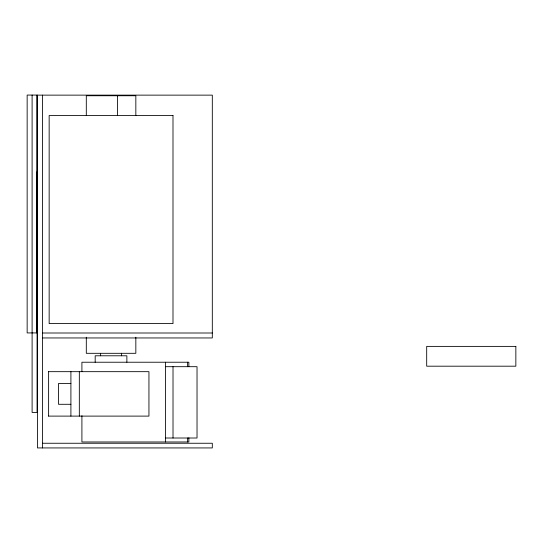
<?xml version="1.0" encoding="UTF-8"?>
<svg xmlns="http://www.w3.org/2000/svg" width="543" height="543" viewBox="0 0 543 543"><rect width="100%" height="100%" fill="white"/><g stroke="black" fill="none" stroke-linecap="round" stroke-linejoin="round"><path stroke-width="0.81" d="M37.06 332.927L37.06 95.066L27.15 95.066L27.15 332.927L37.06 332.927L37.06 95.066M42.415 333.002L212.313 333.002M42.415 337.956L212.313 337.956L212.313 95.134L37.46 95.134L37.46 447.934L212.313 447.934L212.313 443.251L42.415 443.251M165.561 366.688L197.028 366.688L197.028 438.011L165.561 438.011M48.619 371.67L148.945 371.67L148.945 416.108L48.619 416.108M70.909 383.487L58.522 383.487L58.522 404.291L70.909 404.291M188.862 366.471L188.862 362.229L81.912 362.229L81.912 371.561M188.862 437.733L188.862 441.975L81.912 441.975L81.912 415.68M187.62 362.229L187.62 366.688M187.62 438.011L187.62 441.975M173.013 366.688L173.013 438.011M165.561 362.229L165.561 441.975M135.838 115.55L135.838 95.738L86.303 95.738L86.303 115.55M135.838 337.217L135.838 353.31L86.303 353.31L86.303 337.217M126.872 362.229L126.872 355.787L95.181 355.787L95.181 362.229M121.422 353.296L121.422 355.787M117.485 95.738L117.485 115.55M100.625 353.561L100.625 355.787M79.326 371.67L79.326 416.108M70.909 371.602L70.909 416.108M48.619 371.602L48.619 416.182M42.415 95.134L42.415 447.934M37.067 171.717L37.067 412.449L32.112 412.449L32.105 95.066M172.993 115.55L49.155 115.55L49.155 323.594L172.993 323.594L172.993 115.55M515.85 346.38L426.689 346.38L426.689 366.192L515.85 366.192L515.85 346.38"/></g></svg>
